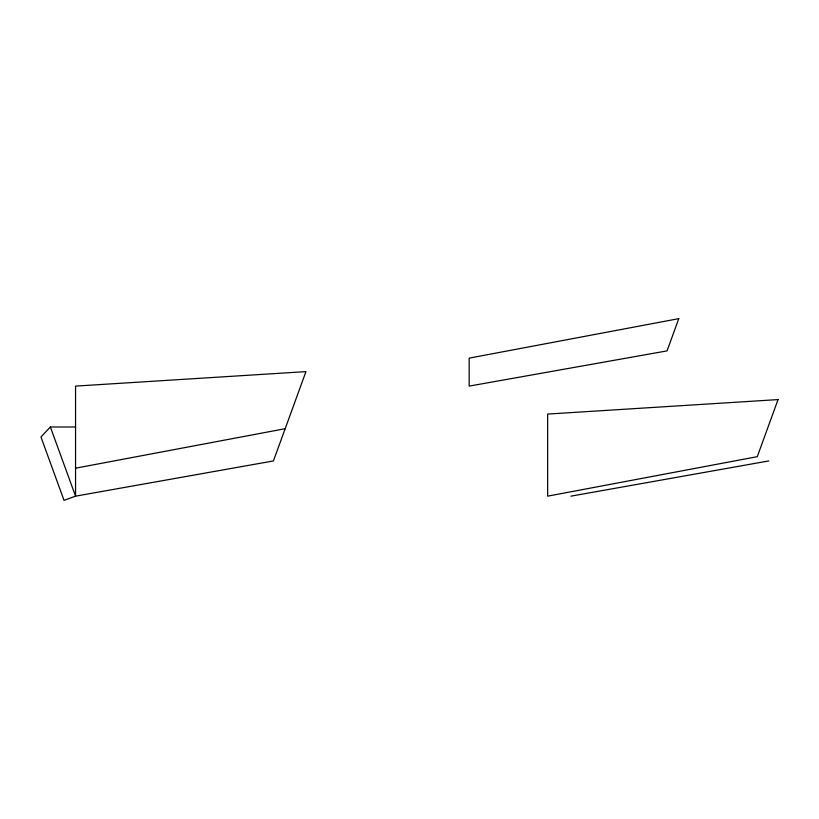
<?xml version="1.0" encoding="UTF-8"?>
<svg xmlns="http://www.w3.org/2000/svg" width="819" height="819" viewBox="0 0 819 819"><rect width="100%" height="100%" fill="white"/><g stroke="black" fill="none" stroke-linecap="round" stroke-linejoin="round"><path stroke-width="1.23" d="M50.379 426.996L40.95 436.957L64.025 500.358L75.553 496.16L273.433 460.943L305.948 371.621L75.553 386.107L75.553 496.16L50.379 426.996L75.553 426.996M75.553 468.192L285.176 428.695M570.894 496.16L768.775 460.943M678.787 318.642L667.055 350.88L469.164 386.107L469.164 358.138L678.787 318.642M778.05 399.59L757.278 456.664L547.655 496.16L547.655 414.076L778.05 399.59"/></g></svg>
